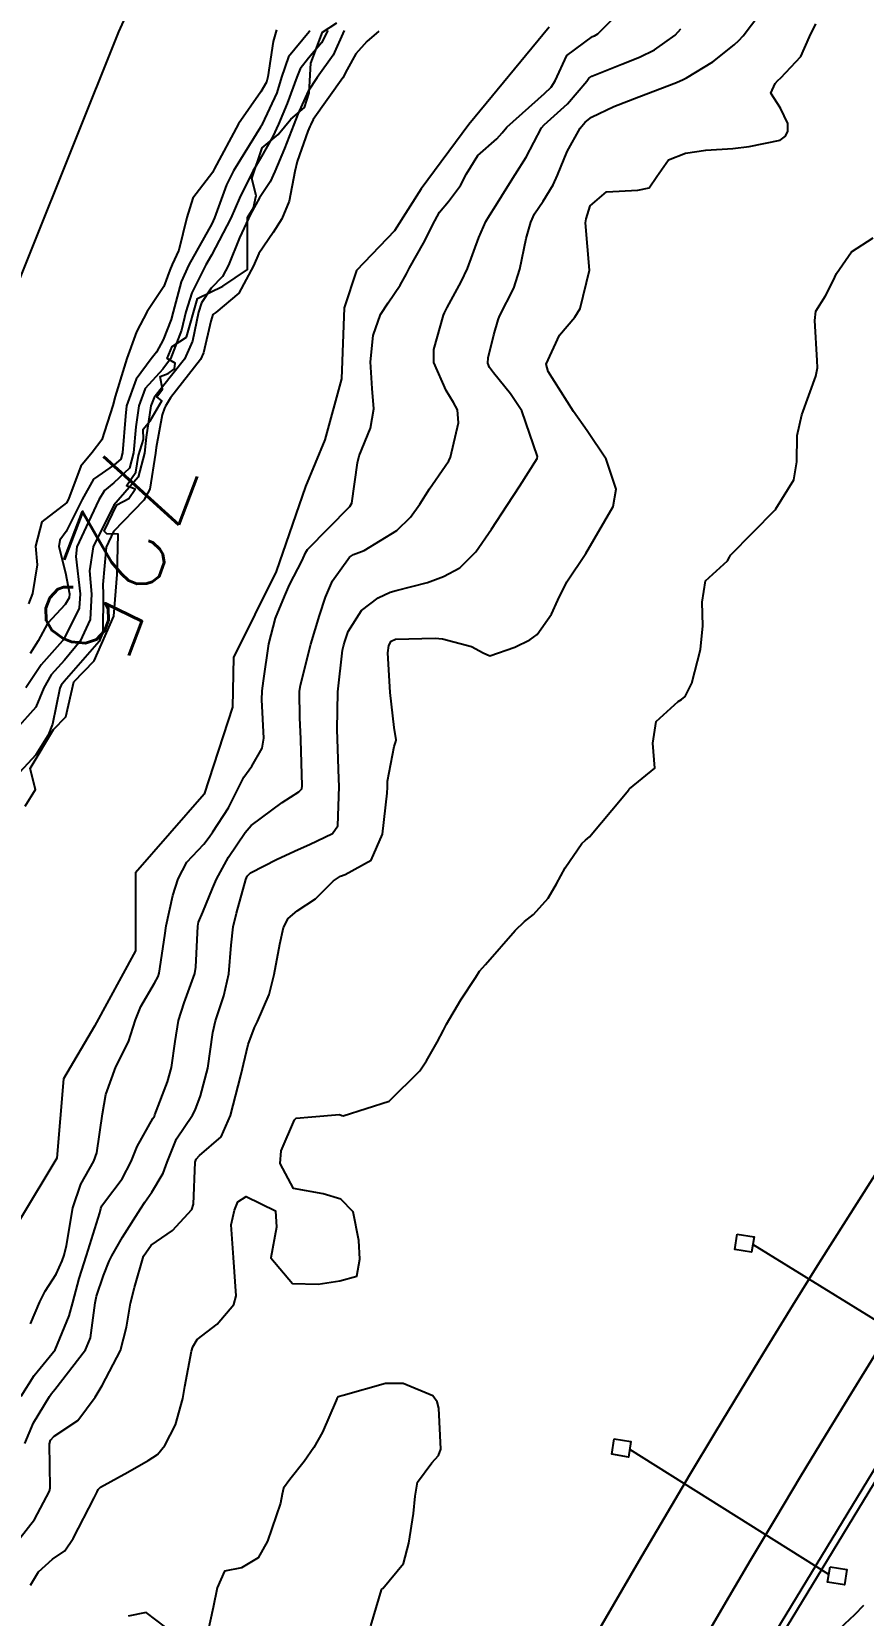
# Model space of a CAD drawing. Header units: metres. Extents: x 318500 to 325275, y 7408834 to 7428799.
# Drawn here: x 323594.8 to 323630.1, y 7419899.6 to 7419966.7 of the extents above; entities that cross this region are included whole.
import ezdxf
from ezdxf.enums import TextEntityAlignment as Align

# ---------------------------------------------------------------- set-up
doc = ezdxf.new("R2010")
doc.units = ezdxf.units.M
doc.header["$MEASUREMENT"] = 0
for name, color, linetype in [('Canaleta de Drenagem', 151, 'Continuous'), ('Cotas', 45, 'Continuous'), ('Curvas de Nivel 1m', 11, 'Continuous'), ('Curvas de Nivel 5m', 15, 'Continuous'), ('Hidrografia', 140, 'Continuous'), ('Linha Férrea', 20, 'Continuous'), ('Pórticos', 45, 'Continuous'), ('Vias Primárias', 230, 'Continuous')]:
    doc.layers.add(name, color=color, linetype=linetype)
doc.styles.add('Style-STANDARD', font='STANDARD.shx')

msp = doc.modelspace()

# ---------------------------------------------------------------- linework, layer by layer
at = {"layer": 'Canaleta de Drenagem'}
for points in [[(323754.168, 7420043.775), (323722.202, 7420014.23), (323701.903, 7419994.95), (323682.74, 7419975.842), (323673.726, 7419964.952), (323662.221, 7419950.662), (323653.979, 7419941.19), (323649.823, 7419935.667), (323641.557, 7419923.536), (323632.173, 7419908.51), (323625.256, 7419897.131), (323613.688, 7419875.18), (323604.4, 7419854.569), (323600.484, 7419846.309), (323595.116, 7419832.952), (323589.662, 7419818.973)], [(323754.371, 7420043.555), (323722.407, 7420014.011), (323702.113, 7419994.735), (323682.962, 7419975.64), (323673.958, 7419964.762), (323662.451, 7419950.47), (323654.213, 7419941.002), (323650.067, 7419935.492), (323641.808, 7419923.372), (323632.428, 7419908.352), (323625.517, 7419896.984), (323613.958, 7419875.048), (323604.672, 7419854.443), (323600.759, 7419846.189), (323595.395, 7419832.842), (323589.942, 7419818.866)]]:
    msp.add_lwpolyline(points, dxfattribs=at)
at = {"layer": 'Curvas de Nivel 1m', "flags": 128}
for points, elevation in [([(323594.359, 7419902.874), (323594.966, 7419903.65), (323595.601, 7419904.862), (323595.624, 7419904.999), (323595.598, 7419906.862), (323595.642, 7419907.012), (323595.795, 7419907.181), (323596.803, 7419907.847), (323597.535, 7419908.834), (323597.825, 7419909.331), (323598.608, 7419910.818), (323598.863, 7419911.807), (323599.035, 7419912.813), (323599.206, 7419913.484), (323599.586, 7419914.805), (323599.905, 7419915.271), (323600.802, 7419915.901), (323601.628, 7419916.783), (323601.694, 7419917.012), (323601.769, 7419918.782), (323601.812, 7419918.922), (323601.954, 7419919.072), (323602.869, 7419919.864), (323603.265, 7419920.761), (323603.698, 7419922.456), (323603.774, 7419922.753), (323603.815, 7419922.941), (323604.015, 7419923.768), (323604.279, 7419924.493), (323604.402, 7419924.744), (323604.901, 7419925.884), (323605.11, 7419926.734), (323605.356, 7419928.014), (323605.506, 7419928.729), (323605.699, 7419929.112), (323606.091, 7419929.432), (323606.868, 7419929.943), (323607.625, 7419930.705), (323607.914, 7419930.901), (323608.114, 7419930.97), (323609.223, 7419931.584), (323609.694, 7419932.677), (323609.895, 7419934.411), (323609.904, 7419934.674), (323609.912, 7419934.925), (323610.186, 7419936.388), (323610.258, 7419936.6), (323610.28, 7419936.669), (323610.198, 7419937.201), (323610.029, 7419938.673), (323609.918, 7419940.356), (323609.962, 7419940.674), (323610.064, 7419940.851), (323610.244, 7419940.931), (323611.925, 7419940.973), (323612.245, 7419940.952), (323613.47, 7419940.632), (323613.966, 7419940.352), (323614.236, 7419940.237), (323615.304, 7419940.604), (323615.935, 7419940.904), (323616.248, 7419941.141), (323616.853, 7419941.992), (323617.114, 7419942.582), (323617.501, 7419943.358), (323618.3, 7419944.57), (323619.458, 7419946.553), (323619.591, 7419947.291), (323619.167, 7419948.558), (323618.368, 7419949.757), (323617.777, 7419950.576), (323616.71, 7419952.274), (323616.629, 7419952.588), (323617.195, 7419953.806), (323617.843, 7419954.576), (323618.068, 7419954.941), (323618.46, 7419956.57), (323618.289, 7419958.572), (323618.313, 7419958.742), (323618.491, 7419959.291), (323619.183, 7419959.877), (323620.501, 7419959.953), (323620.989, 7419960.046), (323621.308, 7419960.528), (323621.808, 7419961.234), (323622.525, 7419961.519), (323623.388, 7419961.641), (323624.528, 7419961.722), (323625.214, 7419961.796), (323626.534, 7419962.065), (323626.759, 7419962.235), (323626.856, 7419962.455), (323626.858, 7419962.77), (323626.55, 7419963.425), (323626.144, 7419964.054), (323626.318, 7419964.464), (323626.432, 7419964.591), (323626.564, 7419964.705), (323627.407, 7419965.618), (323627.779, 7419966.442), (323628.036, 7419967.001)], 728), ([(323594.55, 7419906.872), (323594.927, 7419907.745), (323595.6, 7419908.862), (323595.688, 7419908.995), (323595.823, 7419909.168), (323597.127, 7419910.841), (323597.338, 7419911.348), (323597.532, 7419912.835), (323597.59, 7419913.118), (323597.887, 7419913.989), (323598.123, 7419914.6), (323598.237, 7419914.825), (323598.695, 7419915.606), (323599.451, 7419916.807), (323599.633, 7419917.095), (323599.931, 7419917.517), (323600.42, 7419918.318), (323600.58, 7419918.794), (323600.984, 7419919.771), (323601.651, 7419920.783), (323601.77, 7419920.994), (323601.988, 7419921.593), (323602.301, 7419922.775), (323602.517, 7419924.278), (323602.623, 7419924.771), (323602.982, 7419925.83), (323603.192, 7419926.763), (323603.286, 7419927.975), (323603.37, 7419928.761), (323603.511, 7419929.336), (323603.906, 7419930.753), (323603.969, 7419930.895), (323604.114, 7419931.048), (323605.236, 7419931.62), (323606.13, 7419932.027), (323606.604, 7419932.244), (323607.585, 7419932.706), (323607.813, 7419933.033), (323607.863, 7419934.703), (323607.852, 7419935.016), (323607.797, 7419936.704), (323607.783, 7419937.117), (323607.802, 7419938.704), (323608.006, 7419940.471), (323608.058, 7419940.703), (323608.1, 7419940.844), (323608.248, 7419941.256), (323608.803, 7419942.15), (323609.518, 7419942.681), (323610.025, 7419942.922), (323610.275, 7419943), (323611.599, 7419943.338), (323612.284, 7419943.586), (323612.973, 7419943.957), (323613.651, 7419944.63), (323614.31, 7419945.598), (323614.972, 7419946.61), (323615.505, 7419947.43), (323616.249, 7419948.592), (323616.266, 7419948.677), (323615.602, 7419950.602), (323615.111, 7419951.333), (323614.396, 7419952.22), (323614.224, 7419952.448), (323614.154, 7419952.624), (323614.173, 7419952.854), (323614.418, 7419953.822), (323614.588, 7419954.457), (323614.654, 7419954.617), (323615.258, 7419955.798), (323615.508, 7419956.604), (323615.776, 7419957.904), (323615.974, 7419958.598), (323616.138, 7419958.943), (323616.493, 7419959.479), (323616.919, 7419960.171), (323617.103, 7419960.584), (323617.521, 7419961.585), (323618.064, 7419962.575), (323618.28, 7419962.835), (323618.545, 7419963.048), (323619.492, 7419963.498), (323620.554, 7419963.908), (323622.142, 7419964.516), (323622.431, 7419964.643), (323622.563, 7419964.709), (323623.682, 7419965.39), (323624.584, 7419966.102), (323624.787, 7419966.287), (323624.966, 7419966.484), (323625.665, 7419967.413)], 727), ([(323608.082, 7419966.708), (323607.615, 7419965.673), (323606.931, 7419964.724), (323606.554, 7419964.148), (323606.107, 7419963.171), (323605.945, 7419962.736), (323605.549, 7419961.715), (323605.14, 7419960.744), (323604.943, 7419960.306), (323604.493, 7419959.622), (323604.174, 7419959.066), (323604.028, 7419958.757), (323603.638, 7419957.929), (323603.184, 7419956.769), (323602.926, 7419956.3), (323602.445, 7419955.803), (323602.039, 7419955.183), (323601.915, 7419954.788), (323601.651, 7419953.551), (323601.319, 7419952.796), (323600.388, 7419951.617), (323600.027, 7419951.17), (323599.889, 7419950.815), (323599.688, 7419949.489), (323599.627, 7419948.817), (323599.355, 7419947.8), (323598.506, 7419946.828), (323598.318, 7419946.618), (323597.446, 7419944.843), (323597.3, 7419943.829), (323597.378, 7419942.843), (323597.325, 7419941.773), (323596.905, 7419940.85), (323596.232, 7419940.05), (323595.67, 7419939.421), (323595.368, 7419938.869), (323595.024, 7419938.056), (323594.194, 7419937.127)], 726), ([(323594.397, 7419908.874), (323594.951, 7419909.747), (323595.84, 7419910.846), (323596.43, 7419912.283), (323596.586, 7419912.849), (323596.863, 7419913.868), (323597.169, 7419914.841), (323597.729, 7419916.644), (323597.775, 7419916.832), (323597.814, 7419916.939), (323597.924, 7419917.094), (323598.678, 7419918.08), (323599.056, 7419918.813), (323599.312, 7419919.458), (323599.978, 7419920.638), (323600.04, 7419920.739), (323600.063, 7419920.799), (323600.6, 7419922.188), (323600.771, 7419922.792), (323600.915, 7419923.892), (323601.058, 7419924.79), (323601.296, 7419925.533), (323601.75, 7419926.783), (323601.797, 7419927.049), (323601.878, 7419928.782), (323601.912, 7419928.953), (323602.089, 7419929.373), (323602.5, 7419930.378), (323602.664, 7419930.772), (323603.182, 7419931.706), (323603.878, 7419932.754), (323604.143, 7419933.048), (323605.444, 7419934.022), (323606.158, 7419934.478), (323606.278, 7419934.6), (323606.303, 7419934.719), (323606.24, 7419936.669), (323606.237, 7419936.72), (323606.203, 7419937.603), (323606.186, 7419938.721), (323606.223, 7419938.994), (323606.658, 7419940.724), (323607.031, 7419941.946), (323607.28, 7419942.715), (323607.579, 7419943.412), (323608.296, 7419944.404), (323608.471, 7419944.524), (323608.923, 7419944.691), (323610.309, 7419945.532), (323610.877, 7419946.101), (323611.276, 7419946.66), (323611.688, 7419947.298), (323612.344, 7419948.258), (323612.502, 7419948.493), (323612.575, 7419948.647), (323612.912, 7419950.102), (323612.867, 7419950.643), (323612.703, 7419950.965), (323612.388, 7419951.469), (323611.87, 7419952.655), (323611.866, 7419953.197), (323612.278, 7419954.652), (323612.32, 7419954.763), (323612.435, 7419954.982), (323613.022, 7419956.071), (323613.292, 7419956.638), (323613.783, 7419957.94), (323614.077, 7419958.626), (323614.224, 7419958.884), (323614.49, 7419959.296), (323614.999, 7419960.116), (323615.319, 7419960.608), (323615.776, 7419961.346), (323616.432, 7419962.592), (323616.541, 7419962.719), (323617.524, 7419963.607), (323618.347, 7419964.572), (323618.438, 7419964.695), (323618.563, 7419964.783), (323619.833, 7419965.289), (323620.576, 7419965.587), (323621.213, 7419965.898), (323622.084, 7419966.518), (323622.329, 7419966.779)], 726), ([(323607.381, 7419966.718), (323607.111, 7419966.193), (323606.572, 7419965.544), (323606.213, 7419965.086), (323606.068, 7419964.735), (323605.661, 7419963.627), (323605.289, 7419962.743), (323605.056, 7419962.221), (323604.518, 7419961.281), (323604.205, 7419960.755), (323603.649, 7419959.606), (323603.271, 7419958.768), (323602.464, 7419957.202), (323602.222, 7419956.784), (323601.625, 7419955.609), (323601.379, 7419954.796), (323601.194, 7419954.023), (323600.723, 7419952.805), (323600.396, 7419952.372), (323599.657, 7419951.548), (323599.379, 7419950.82), (323599.256, 7419949.932), (323599.158, 7419948.822), (323598.981, 7419948.183), (323598.331, 7419947.551), (323597.926, 7419947.236), (323597.696, 7419946.839), (323597.157, 7419945.696), (323596.76, 7419944.853), (323596.712, 7419944.435), (323596.904, 7419942.85), (323596.856, 7419942.256), (323596.242, 7419940.987), (323596.193, 7419940.908), (323596.149, 7419940.861), (323595.247, 7419939.852), (323594.598, 7419938.876)], 727), ([(323605.211, 7419966.744), (323605.074, 7419966.254), (323604.846, 7419964.747), (323604.784, 7419964.521), (323604.554, 7419964.121), (323603.599, 7419962.764), (323602.579, 7419960.847), (323602.543, 7419960.78), (323602.532, 7419960.757), (323602.509, 7419960.713), (323601.669, 7419959.615), (323601.415, 7419958.796), (323601.082, 7419957.417), (323600.794, 7419956.805), (323600.697, 7419956.565), (323600.446, 7419955.878), (323600.019, 7419955.232), (323599.737, 7419954.817), (323599.285, 7419953.953), (323598.879, 7419952.825), (323598.76, 7419952.462), (323598.384, 7419951.208), (323598.285, 7419950.831), (323597.821, 7419949.375), (323597.403, 7419948.844), (323596.927, 7419948.265), (323596.402, 7419946.859), (323596.319, 7419946.712), (323595.276, 7419945.905), (323595.01, 7419944.873), (323595.08, 7419944.08), (323594.886, 7419942.874), (323594.713, 7419942.426)], 729), ([(323606.624, 7419966.695), (323606.589, 7419966.653), (323605.713, 7419965.598), (323605.429, 7419964.741), (323605.219, 7419964.078), (323604.606, 7419962.749), (323604.583, 7419962.706), (323604.538, 7419962.624), (323603.388, 7419960.767), (323603.101, 7419960.171), (323602.592, 7419958.778), (323602.477, 7419958.526), (323601.5, 7419956.794), (323601.178, 7419956.07), (323600.835, 7419954.804), (323600.752, 7419954.478), (323600.412, 7419953.61), (323600.128, 7419953.089), (323599.908, 7419952.815), (323599.264, 7419951.948), (323598.865, 7419950.825), (323598.812, 7419950.387), (323598.69, 7419948.827), (323598.616, 7419948.558), (323598.342, 7419948.316), (323597.463, 7419947.714), (323596.979, 7419946.85), (323596.306, 7419945.492), (323596.04, 7419945.125), (323596, 7419944.863), (323596.283, 7419943.746), (323596.452, 7419942.857), (323596.437, 7419942.688), (323596.263, 7419942.401), (323595.523, 7419941.596), (323595.128, 7419940.871), (323594.782, 7419940.327)], 728), ([(323594.79, 7419900.869), (323595.142, 7419901.442), (323595.727, 7419901.973), (323596.255, 7419902.329), (323596.6, 7419902.847), (323597.491, 7419904.568), (323597.623, 7419904.832), (323597.666, 7419904.927), (323597.763, 7419905.025), (323598.922, 7419905.664), (323599.78, 7419906.159), (323600.167, 7419906.413), (323600.487, 7419906.793), (323600.929, 7419907.662), (323601.242, 7419908.786), (323601.326, 7419909.284), (323601.615, 7419910.782), (323601.664, 7419910.961), (323601.847, 7419911.273), (323602.702, 7419911.923), (323603.408, 7419912.757), (323603.501, 7419913.13), (323603.394, 7419914.758), (323603.292, 7419916.138), (323603.427, 7419916.757), (323603.568, 7419917.113), (323603.929, 7419917.34), (323605.171, 7419916.731), (323605.214, 7419916.031), (323604.97, 7419914.734), (323605.884, 7419913.656), (323606.973, 7419913.62), (323607.886, 7419913.77), (323608.615, 7419913.963), (323608.74, 7419914.687), (323608.692, 7419915.472), (323608.45, 7419916.692), (323607.928, 7419917.217), (323607.189, 7419917.449), (323605.934, 7419917.675), (323605.373, 7419918.729), (323605.414, 7419919.272), (323605.978, 7419920.586), (323606.049, 7419920.649), (323606.708, 7419920.713), (323607.878, 7419920.804), (323607.981, 7419920.764), (323608.031, 7419920.75), (323609.987, 7419921.37), (323611.274, 7419922.651), (323611.567, 7419923.086), (323612.018, 7419923.869), (323612.28, 7419924.383), (323612.408, 7419924.636), (323613.017, 7419925.658), (323613.656, 7419926.624), (323613.811, 7419926.874), (323614.065, 7419927.159), (323615.312, 7419928.602), (323615.703, 7419928.979), (323616.09, 7419929.282), (323616.711, 7419929.971), (323617.069, 7419930.58), (323617.438, 7419931.259), (323618.136, 7419932.278), (323618.285, 7419932.421), (323618.457, 7419932.565), (323619.912, 7419934.298), (323620.119, 7419934.541), (323620.135, 7419934.566), (323620.161, 7419934.594), (323621.224, 7419935.474), (323621.139, 7419936.526), (323621.279, 7419937.449), (323622.217, 7419938.3), (323622.349, 7419938.377), (323622.515, 7419938.507), (323622.797, 7419939.075), (323623.155, 7419940.501), (323623.255, 7419941.5), (323623.226, 7419942.5), (323623.372, 7419943.411), (323624.297, 7419944.261), (323624.384, 7419944.404), (323624.437, 7419944.488), (323626.32, 7419946.419), (323626.353, 7419946.46), (323627.107, 7419947.68), (323627.241, 7419948.447), (323627.254, 7419949.56), (323627.454, 7419950.444), (323628.04, 7419952.079), (323628.11, 7419952.434), (323628.106, 7419952.732), (323627.995, 7419954.437), (323628.045, 7419954.827), (323628.446, 7419955.48), (323628.773, 7419956.109), (323628.912, 7419956.425), (323629.549, 7419957.34), (323630.475, 7419957.926)], 729), ([(323609.208, 7419899.156), (323609.659, 7419900.671), (323609.675, 7419900.706), (323609.711, 7419900.731), (323610.59, 7419901.794), (323610.807, 7419902.654), (323611.006, 7419903.905), (323611.088, 7419904.65), (323611.186, 7419905.231), (323611.781, 7419906.059), (323612.062, 7419906.361), (323612.164, 7419906.636), (323612.081, 7419908.372), (323612.007, 7419908.638), (323611.822, 7419908.887), (323610.577, 7419909.409), (323609.827, 7419909.411), (323608.033, 7419908.908), (323607.822, 7419908.853), (323607.758, 7419908.763), (323607.735, 7419908.701), (323607.155, 7419907.351), (323606.79, 7419906.71), (323606.383, 7419906.112), (323605.769, 7419905.353), (323605.506, 7419904.982), (323605.453, 7419904.725), (323605.382, 7419904.351), (323604.828, 7419902.734), (323604.432, 7419902.037), (323603.723, 7419901.605), (323603.016, 7419901.465), (323602.693, 7419900.765), (323602.536, 7419899.929), (323602.282, 7419898.771)], 729), ([(323600.927, 7419898.788), (323599.694, 7419899.714), (323598.934, 7419899.569)], 729)]:
    msp.add_lwpolyline(points, dxfattribs=dict(at, elevation=elevation))
at = {"layer": 'Curvas de Nivel 5m', "flags": 128}
for points, elevation in [([(323594.791, 7419911.935), (323595.198, 7419912.867), (323595.417, 7419913.325), (323595.888, 7419914.042), (323596.136, 7419914.616), (323596.215, 7419914.855), (323596.315, 7419915.264), (323596.582, 7419916.85), (323596.922, 7419917.858), (323597.476, 7419918.837), (323597.609, 7419919.182), (323597.843, 7419920.832), (323597.988, 7419921.651), (323598.408, 7419922.824), (323598.942, 7419923.891), (323599.245, 7419924.812), (323599.473, 7419925.374), (323600.053, 7419926.362), (323600.201, 7419926.655), (323600.241, 7419926.798), (323600.48, 7419928.391), (323600.539, 7419928.795), (323600.817, 7419930.075), (323601.047, 7419930.791), (323601.411, 7419931.497), (323602.132, 7419932.26), (323602.363, 7419932.55), (323602.51, 7419932.774), (323603.179, 7419933.793), (323603.664, 7419934.757), (323603.829, 7419935.091), (323604.172, 7419935.557), (323604.611, 7419936.316), (323604.669, 7419936.743), (323604.586, 7419938.372), (323604.597, 7419938.744), (323604.654, 7419939.175), (323604.889, 7419940.744), (323605.174, 7419941.823), (323605.543, 7419942.737), (323605.768, 7419943.244), (323606.293, 7419944.271), (323606.437, 7419944.589), (323606.525, 7419944.727), (323608.319, 7419946.561), (323608.403, 7419946.699), (323608.635, 7419948.406), (323608.707, 7419948.695), (323609.185, 7419949.87), (323609.333, 7419950.686), (323609.26, 7419951.558), (323609.19, 7419952.688), (323609.301, 7419953.802), (323609.616, 7419954.682), (323609.937, 7419955.179), (323610.449, 7419955.924), (323610.711, 7419956.413), (323610.842, 7419956.666), (323611.431, 7419957.7), (323611.911, 7419958.656), (323612.117, 7419959.022), (323612.492, 7419959.473), (323612.996, 7419960.15), (323613.261, 7419960.639), (323613.733, 7419961.42), (323614.533, 7419962.123), (323614.767, 7419962.386), (323614.96, 7419962.614), (323616.555, 7419964.051), (323616.834, 7419964.31), (323617.004, 7419964.586), (323617.506, 7419965.651), (323618.588, 7419966.454), (323618.671, 7419966.486), (323618.808, 7419966.567), (323619.7, 7419967.457)], 725), ([(323609.545, 7419966.686), (323609.032, 7419966.245), (323608.575, 7419965.729), (323608.209, 7419965.061), (323608.012, 7419964.708), (323606.767, 7419962.951), (323606.658, 7419962.728), (323606.618, 7419962.649), (323606.536, 7419962.455), (323606.086, 7419961.164), (323605.983, 7419960.735), (323605.745, 7419959.484), (323605.431, 7419958.74), (323605.064, 7419958.154), (323604.465, 7419957.264), (323604.24, 7419956.753), (323603.616, 7419955.588), (323602.642, 7419954.777), (323602.517, 7419954.691), (323602.424, 7419954.4), (323602.124, 7419953.064), (323601.992, 7419952.786), (323600.73, 7419951.152), (323600.507, 7419950.808), (323600.467, 7419950.72), (323600.374, 7419950.431), (323600.116, 7419949.05), (323600.092, 7419948.813), (323599.854, 7419947.288), (323599.592, 7419946.817), (323598.307, 7419945.492), (323598.002, 7419944.834), (323597.858, 7419943.255), (323597.87, 7419942.836), (323597.858, 7419941.223), (323597.707, 7419940.838), (323596.223, 7419939.138), (323596.093, 7419938.99), (323596.036, 7419938.862), (323595.727, 7419937.335), (323595.546, 7419936.866), (323595.016, 7419936.033), (323594.163, 7419935.109)], 725), ([(323629.053, 7419899.046), (323629.699, 7419899.638), (323630.074, 7419900.027)], 730)]:
    msp.add_lwpolyline(points, dxfattribs=dict(at, elevation=elevation))
at = {"layer": 'Hidrografia'}
for points in [[(323594.567, 7419933.865), (323595.002, 7419934.573), (323594.777, 7419935.456), (323595.768, 7419937.109), (323596.292, 7419937.647), (323596.637, 7419939.129), (323597.492, 7419940.018), (323598.331, 7419941.904), (323598.469, 7419943.677), (323598.501, 7419945.378), (323598.028, 7419945.397), (323597.916, 7419945.508), (323598.455, 7419946.63), (323598.965, 7419946.89), (323599.225, 7419947.289), (323598.854, 7419947.437), (323599.262, 7419948.003), (323599.374, 7419948.721), (323599.579, 7419949.398), (323599.56, 7419949.824), (323599.867, 7419950.188), (323600.351, 7419951.027), (323600.147, 7419951.194), (323600.388, 7419951.528), (323600.286, 7419952.066), (323600.626, 7419952.19), (323600.892, 7419952.382), (323600.922, 7419952.632), (323600.582, 7419952.824), (323600.789, 7419953.326), (323601.395, 7419953.725), (323601.872, 7419955.366), (323602.944, 7419955.887), (323603.984, 7419956.589), (323603.984, 7419958.797), (323604.236, 7419959.197), (323604.353, 7419959.724), (323604.165, 7419960.449), (323604.6, 7419961.738), (323605.282, 7419962.303), (323605.821, 7419962.962), (323606.401, 7419963.455), (323606.59, 7419964.078), (323606.663, 7419965.327), (323607.156, 7419966.646), (323607.765, 7419967.037)], [(323616.756, 7419966.848), (323613.352, 7419962.728), (323611.334, 7419960.004), (323610.2, 7419958.235), (323608.601, 7419956.553), (323608.07, 7419954.962), (323607.964, 7419951.955), (323607.256, 7419949.373), (323606.434, 7419947.406), (323605.195, 7419943.798), (323603.389, 7419940.155), (323603.352, 7419938.05), (323602.148, 7419934.371), (323599.244, 7419931.046), (323599.245, 7419927.731), (323597.51, 7419924.548), (323596.2, 7419922.319), (323595.917, 7419918.958), (323594.358, 7419916.376)]]:
    msp.add_lwpolyline(points, dxfattribs=at)
at = {"layer": 'Linha Férrea'}
for points in [[(323843.705, 7420529.863, -0.339852), (323771.4, 7420065.587), (323704.487, 7420002.468, 0.137972), (323573.117, 7419776.141), (323569.018, 7419760.257, 0.009911), (323565.266, 7419744.042), (323557.569, 7419705.285), (323544.41, 7419647.347), (323509.546, 7419502.298), (323475.425, 7419363.32), (323454.167, 7419264.774, -0.048865), (323374.489, 7419022.071), (323336.216, 7418936.841), (323318.171, 7418898.232), (323303.703, 7418864.835, 0.016709)], [(323303.703, 7418864.835), (323318.171, 7418898.232), (323336.216, 7418936.841), (323374.489, 7419022.071, 0.048865), (323454.167, 7419264.774), (323475.425, 7419363.32), (323509.546, 7419502.298), (323544.41, 7419647.347), (323557.569, 7419705.285), (323565.266, 7419744.042, -0.009911), (323569.018, 7419760.257), (323573.117, 7419776.141, -0.137972), (323704.487, 7420002.468), (323771.4, 7420065.587, 0.339852), (323843.705, 7420529.863, 0.104587)], [(323840.146, 7420527.887, -0.339824), (323768.602, 7420068.543), (323704.141, 7420007.763, 0.140169), (323569.283, 7419777.13), (323565.155, 7419761.392, -0.000234), (323561.228, 7419744.645), (323553.453, 7419705.875), (323540.362, 7419648.042), (323505.529, 7419503.284), (323471.394, 7419364.249), (323450.124, 7419265.645, -0.047372), (323375.492, 7419034.63), (323347.077, 7418970.203), (323316.211, 7418903.384), (323295.96, 7418857.357)], [(323295.96, 7418857.357), (323316.211, 7418903.384), (323347.077, 7418970.203), (323375.492, 7419034.63, 0.047372), (323450.124, 7419265.645), (323471.394, 7419364.249), (323505.529, 7419503.284), (323540.362, 7419648.042), (323553.453, 7419705.875), (323561.228, 7419744.645, 0.000234), (323565.155, 7419761.392), (323569.283, 7419777.13, -0.140169), (323704.141, 7420007.763), (323768.602, 7420068.543, 0.339824), (323840.146, 7420527.887, 0.098634)]]:
    msp.add_lwpolyline(points, format="xyb", dxfattribs=at)
at = {"layer": 'Pórticos'}
for points in [[(323624.718, 7419915.746), (323625.426, 7419915.629), (323625.318, 7419914.977), (323624.611, 7419915.094)], [(323619.508, 7419907.07), (323620.216, 7419906.953), (323620.108, 7419906.302), (323619.401, 7419906.418)], [(323628.65, 7419901.653), (323629.357, 7419901.536), (323629.25, 7419900.884), (323628.542, 7419901.001)]]:
    msp.add_lwpolyline(points, close=True, dxfattribs=at)
for points in [[(323633.88, 7419910.048), (323625.372, 7419915.303)], [(323628.596, 7419901.327), (323620.162, 7419906.627)]]:
    msp.add_lwpolyline(points, dxfattribs=at)
at = {"layer": 'Vias Primárias'}
for points in [[(323415.833, 7419583.302), (323419.047, 7419572.746), (323421.03, 7419562.086), (323421.351, 7419557.374), (323421.618, 7419546.016), (323420.655, 7419534.774), (323419.854, 7419529.552), (323419.495, 7419524.986, 0.238184), (323422.135, 7419522.665), (323425.333, 7419521.775), (323439.384, 7419519.04), (323447.038, 7419517.341, 0.392019), (323449.506, 7419518.783), (323449.894, 7419520.081), (323454.112, 7419536.783), (323456.933, 7419548.508), (323462.14, 7419572.405), (323463.204, 7419579.599, 0.075507), (323463.151, 7419593.445, 0), (323461.926, 7419601.304, 0.173993), (323443.828, 7419629.608, 0.279998), (323404.325, 7419640.182, 0.277838)], [(323934.92, 7420316.776, 0), (323936.242, 7420308.849)], [(323715.644, 7420145.548, 0), (323709.04, 7420132.939)], [(323939.281, 7420278.615, 0), (323933.27, 7420270.921)], [(323836.404, 7420021.217), (323839.692, 7420014.547, -0.172492), (323840.737, 7420005.613, 0), (323839.679, 7420000.995, -0.226003), (323822.498, 7419987.869), (323816.045, 7419986.261), (323809.838, 7419985.761), (323797.857, 7419985.557), (323783.43, 7419986.553), (323778.024, 7419986.103, 0.920221), (323778.024, 7419984.652), (323787.034, 7419982.652), (323805.471, 7419977.44), (323826.967, 7419970.976), (323850.367, 7419962.962), (323868.105, 7419955.747), (323881.534, 7419947.778), (323892.006, 7419939.962), (323903.28, 7419930.644), (323910.885, 7419924.39)], [(323684.903, 7419894.057), (323690.298, 7419904.895), (323693.966, 7419912.699), (323698.948, 7419922.302), (323703.494, 7419930.9), (323711.562, 7419944.066, -0.0359), (323719.492, 7419957.255, -0.025939), (323727.822, 7419967.878, -0.092849), (323740.694, 7419978.051), (323751.116, 7419983.525), (323762.344, 7419988.993), (323769.628, 7419991.491, -0.095411), (323776.502, 7419992.976), (323783.793, 7419993.142), (323793.079, 7419992.78), (323803.757, 7419992.495), (323812.279, 7419992.776), (323819.395, 7419994.062), (323823.388, 7419995.437, 0.121286), (323831.088, 7420001.787, 0), (323833.844, 7420008.443, 0.220888), (323833.724, 7420011.295), (323827.527, 7420023.283)], [(323637.956, 7420023.973), (323627.844, 7420014.716, 0.061224), (323615.769, 7420000.586), (323611.801, 7419994.594), (323606.831, 7419984.898), (323598.528, 7419966.652), (323592.765, 7419952.31)]]:
    msp.add_lwpolyline(points, format="xyb", dxfattribs=at)

# ---------------------------------------------------------------- texts
at = {"layer": 'Cotas', "style": 'Style-STANDARD'}
msp.add_text('725', height=4, rotation=249.14404, dxfattribs=at).set_placement((323598.48, 7419944.599, 725), align=Align.MIDDLE_CENTER)

doc.saveas('drawing.dxf')
